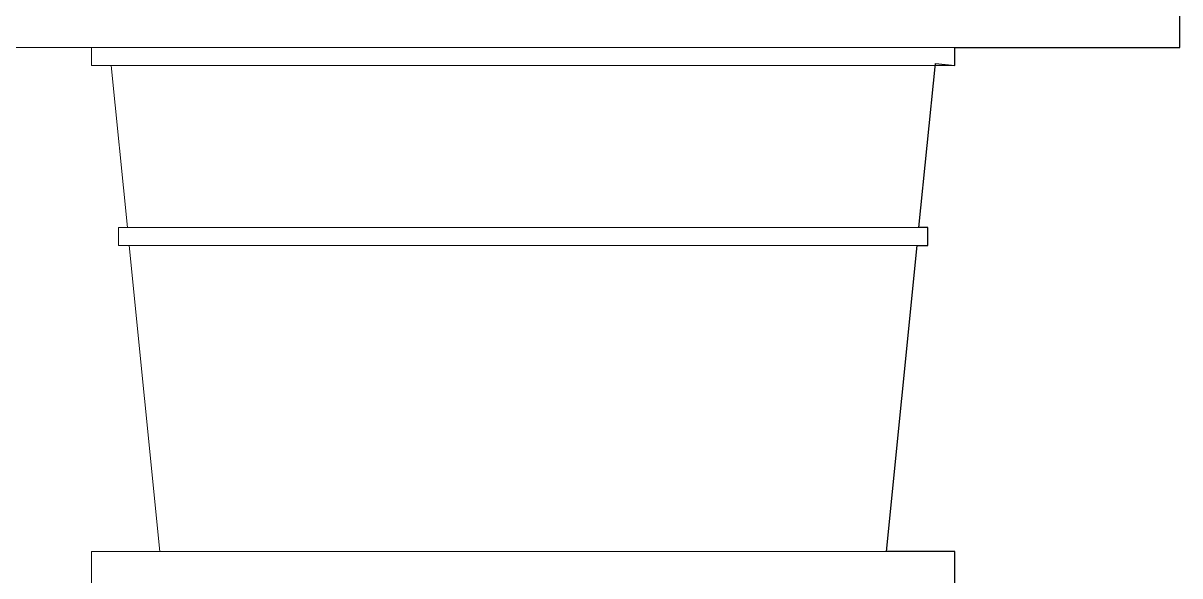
# Model space of a CAD drawing. Header units: millimetres. Extents: x -667 to -468, y -723 to -475.
# Drawn here: x -604.406 to -603.891, y -493.16 to -492.914 of the extents above; entities that cross this region are included whole.
import ezdxf

# ---------------------------------------------------------------- set-up
doc = ezdxf.new("R2010")
doc.units = ezdxf.units.MM
doc.layers.get('0').update_dxf_attribs({"lineweight": 9})
doc.layers.add('dinding', color=36, linetype='Continuous', lineweight=9)

msp = doc.modelspace()

# ---------------------------------------------------------------- linework, layer by layer
at = {"lineweight": 30}
msp.add_lwpolyline([(-603.99129, -493.16493), (-603.99129, -493.14893), (-604.02169, -493.14893), (-604.00809, -493.01293), (-604.00329, -493.01293), (-604.00329, -493.00493), (-604.00729, -493.00493), (-604, -492.93206), (-603.99129, -492.93293), (-603.99129, -492.92493), (-603.89129, -492.92493), (-603.89129, -492.52493)], dxfattribs=at)
at = {"layer": 'dinding'}
for p, q in [((-603.89129, -492.52493), (-603.89129, -492.92493)), ((-604.37529, -492.92493), (-604.47529, -492.92493)), ((-604.37529, -492.93293), (-604.37529, -492.92493)), ((-604.37529, -492.92493), (-603.99129, -492.92493)), ((-603.99129, -492.93293), (-603.99129, -492.92493)), ((-603.89129, -492.92493), (-603.99129, -492.92493)), ((-604.36649, -492.93293), (-604.37529, -492.93293)), ((-604.36649, -492.93293), (-604.35929, -493.00493)), ((-604.36649, -492.93293), (-604.00009, -492.93293)), ((-604.00009, -492.93293), (-604.00729, -493.00493)), ((-603.99129, -492.93293), (-604.00009, -492.93293)), ((-604.36329, -493.01293), (-604.36329, -493.00493)), ((-604.36329, -493.00493), (-604.35929, -493.00493)), ((-604.35929, -493.00493), (-604.00729, -493.00493)), ((-604.00729, -493.00493), (-604.00329, -493.00493)), ((-604.00329, -493.01293), (-604.00329, -493.00493)), ((-604.35849, -493.01293), (-604.36329, -493.01293)), ((-604.35849, -493.01293), (-604.34489, -493.14893)), ((-604.35849, -493.01293), (-604.00809, -493.01293)), ((-604.00809, -493.01293), (-604.02169, -493.14893)), ((-604.00329, -493.01293), (-604.00809, -493.01293)), ((-604.37529, -493.16493), (-604.37529, -493.14893)), ((-604.37529, -493.14893), (-604.34489, -493.14893)), ((-604.34489, -493.14893), (-604.02169, -493.14893)), ((-604.02169, -493.14893), (-603.99129, -493.14893)), ((-603.99129, -493.16493), (-603.99129, -493.14893))]:
    msp.add_line(p, q, dxfattribs=at)

doc.saveas('drawing.dxf')
